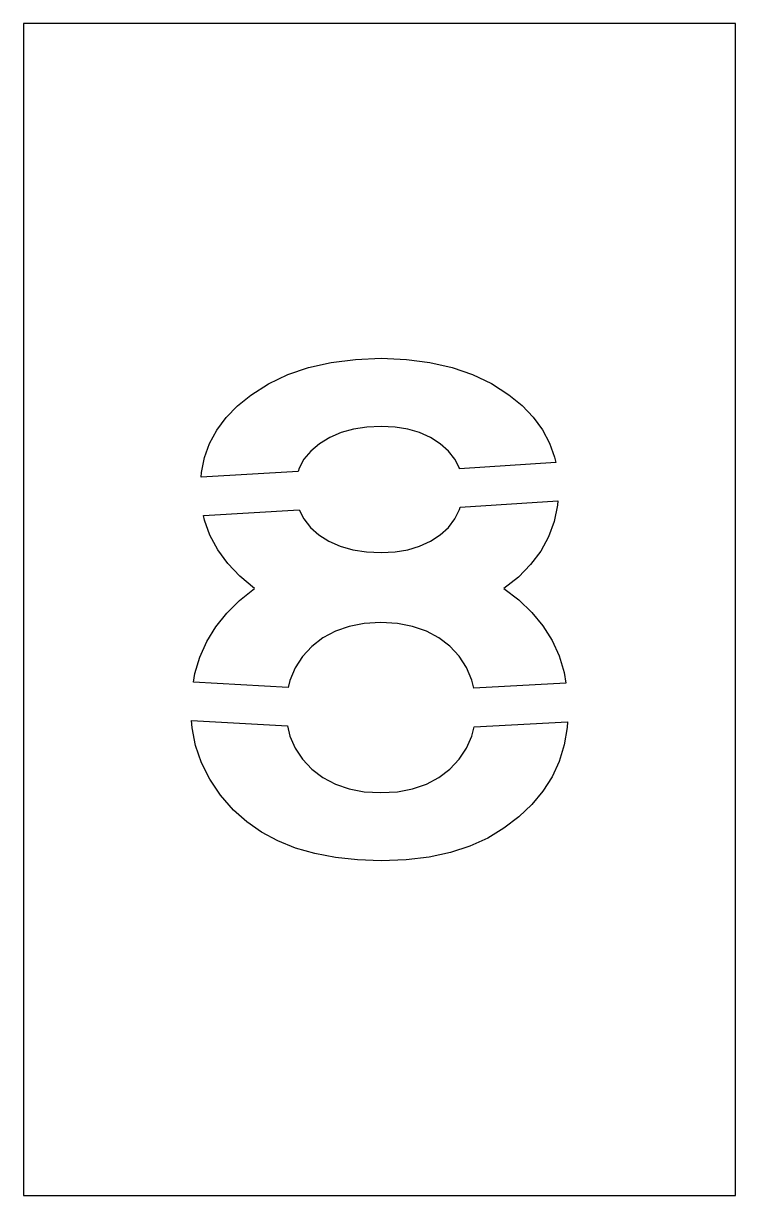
# Model space of a CAD drawing. Header units: inches. Extents: x 0 to 4.25, y 0 to 7.
import ezdxf

# ---------------------------------------------------------------- set-up
doc = ezdxf.new("R2010")
doc.units = ezdxf.units.IN
doc.header["$MEASUREMENT"] = 0
doc.layers.add('CUT', color=1, linetype='Continuous')

msp = doc.modelspace()

# ---------------------------------------------------------------- linework, layer by layer
at = {"layer": 'CUT'}
for points in [[(0, 0), (4.2532, 0), (4.2532, 7), (0, 7)], [(1.0812, 4.4081), (1.112, 4.4922), (1.155, 4.5716), (1.2104, 4.6462), (1.2781, 4.716), (1.358, 4.7809), (1.4634, 4.8479), (1.5785, 4.9026), (1.7034, 4.9452), (1.8381, 4.9757), (1.9825, 4.9939), (2.1367, 5), (2.2871, 4.994), (2.4282, 4.9758), (2.56, 4.9456), (2.6824, 4.9033), (2.7955, 4.8489), (2.8993, 4.7824), (2.9782, 4.7177), (3.0449, 4.6481), (3.0995, 4.5735), (3.142, 4.4939), (3.1723, 4.4094), (3.1789, 4.3771), (2.6053, 4.3403), (2.6042, 4.3442), (2.5767, 4.397), (2.5382, 4.4454), (2.4887, 4.4894), (2.4306, 4.527), (2.3663, 4.5562), (2.296, 4.5771), (2.2194, 4.5896), (2.1367, 4.5938), (2.0508, 4.5896), (1.971, 4.5771), (1.8974, 4.5562), (1.8299, 4.527), (1.7686, 4.4894), (1.7162, 4.4454), (1.6754, 4.397), (1.6463, 4.3442), (1.6401, 4.3238), (1.0609, 4.2907), (1.0628, 4.3191)], [(1.0535, 3.2158), (1.0951, 3.3085), (1.1485, 3.3957), (1.2139, 3.4775), (1.2911, 3.5539), (1.3803, 3.6248), (1.2934, 3.6981), (1.2201, 3.7756), (1.1603, 3.8573), (1.1141, 3.9431), (1.0814, 4.033), (1.0756, 4.0618), (1.6469, 4.0944), (1.6739, 4.041), (1.7136, 3.9904), (1.7646, 3.9454), (1.8248, 3.9072), (1.8921, 3.8776), (1.9665, 3.8564), (2.0481, 3.8437), (2.1367, 3.8395), (2.2194, 3.8437), (2.296, 3.8564), (2.3663, 3.8776), (2.4306, 3.9072), (2.4887, 3.9454), (2.5382, 3.9904), (2.5767, 4.041), (2.6042, 4.097), (2.6078, 4.1105), (3.1916, 4.148), (3.1899, 4.1228), (3.1699, 4.0259), (3.1364, 3.9346), (3.0896, 3.8488), (3.0294, 3.7685), (2.9559, 3.6939), (2.8689, 3.6248), (2.959, 3.557), (3.0371, 3.483), (3.1031, 3.4025), (3.1572, 3.3158), (3.1992, 3.2226), (3.2292, 3.1232), (3.2401, 3.0592), (2.6891, 3.0297), (2.6782, 3.0781), (2.647, 3.1533), (2.6034, 3.2209), (2.5473, 3.2809), (2.481, 3.3316), (2.4066, 3.371), (2.324, 3.3991), (2.2334, 3.416), (2.1347, 3.4217), (2.036, 3.416), (1.9454, 3.3989), (1.8629, 3.3705), (1.7884, 3.3307), (1.7221, 3.2795), (1.666, 3.219), (1.6224, 3.1514), (1.5913, 3.0765), (1.5818, 3.035), (1.0148, 3.0659), (1.0238, 3.1177)], [(3.1572, 2.5012), (3.1031, 2.4154), (3.0371, 2.3357), (2.959, 2.262), (2.8689, 2.1944), (2.7733, 2.135), (2.6671, 2.0864), (2.5504, 2.0486), (2.423, 2.0216), (2.2852, 2.0054), (2.1367, 2), (1.9955, 2.0047), (1.8632, 2.0189), (1.7397, 2.0424), (1.625, 2.0754), (1.5192, 2.1179), (1.4222, 2.1697), (1.3341, 2.231), (1.2549, 2.3017), (1.177, 2.3918), (1.1133, 2.4861), (1.0637, 2.5846), (1.0283, 2.6873), (1.0071, 2.7942), (1.0044, 2.8367), (1.5763, 2.8056), (1.5913, 2.7434), (1.6224, 2.6718), (1.666, 2.6063), (1.7221, 2.5469), (1.7884, 2.4962), (1.8629, 2.4568), (1.9454, 2.4287), (2.036, 2.4118), (2.1347, 2.4062), (2.2334, 2.4118), (2.324, 2.4287), (2.4066, 2.4568), (2.481, 2.4962), (2.5473, 2.5469), (2.6034, 2.6063), (2.647, 2.6718), (2.6782, 2.7434), (2.6917, 2.8), (3.2491, 2.8299), (3.2472, 2.7951), (3.2292, 2.6911), (3.1992, 2.5931)]]:
    msp.add_lwpolyline(points, close=True, dxfattribs=at)

doc.saveas('drawing.dxf')
